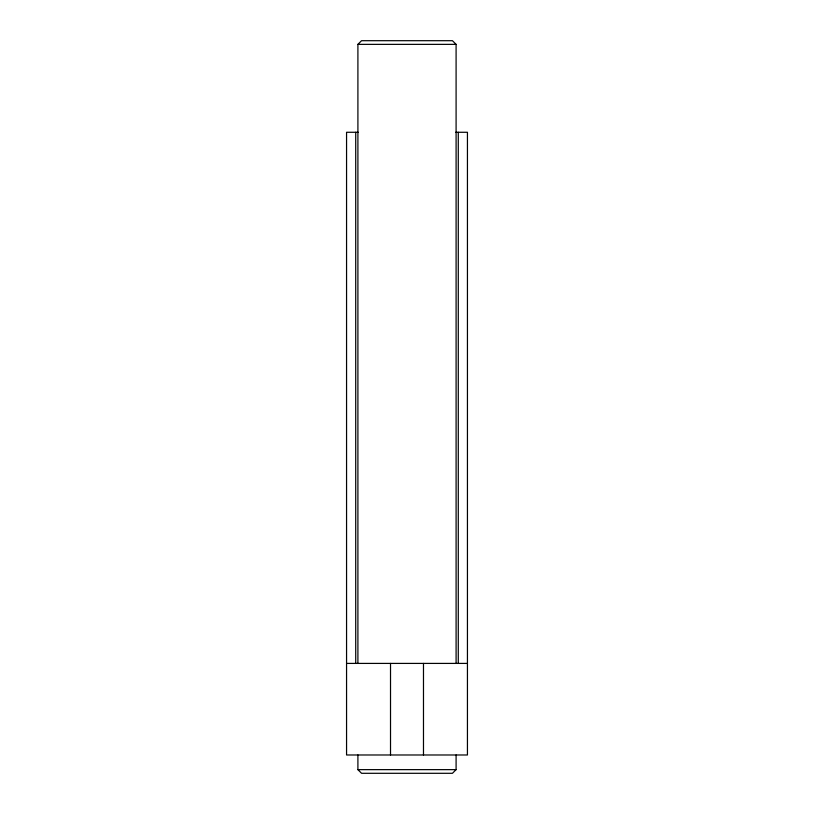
<?xml version="1.0" encoding="UTF-8"?>
<svg xmlns="http://www.w3.org/2000/svg" width="814" height="814" viewBox="0 0 814 814"><rect width="100%" height="100%" fill="white"/><g stroke="black" fill="none" stroke-linecap="round" stroke-linejoin="round"><path stroke-width="1.22" d="M357.906 663.41L357.906 44.363L361.548 40.7L452.452 40.7L456.094 44.363L456.094 663.41M456.094 754.985L456.094 769.637L452.452 773.3L361.548 773.3L357.906 769.637L357.906 754.985M357.906 44.363L456.094 44.363M358.252 132.275L346.561 132.275L346.561 754.985L467.44 754.985L467.44 132.275L455.748 132.275M346.561 663.41L467.44 663.41M357.906 769.637L456.094 769.637M458.282 132.275L458.282 663.41M423.483 663.41L423.483 754.985M390.517 663.41L390.517 754.985M355.718 132.275L355.718 663.41"/></g></svg>
